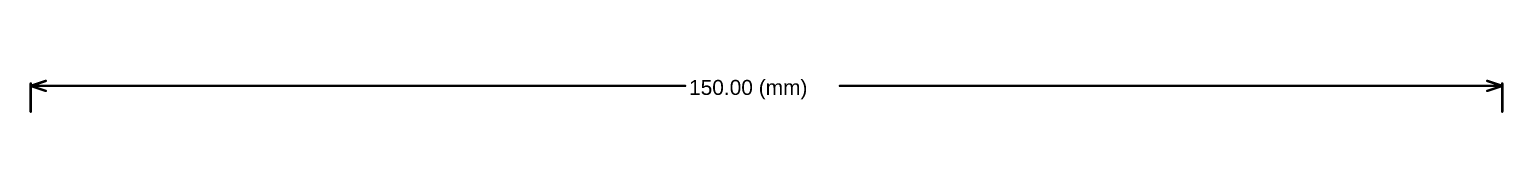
# Model space of a CAD drawing. Header units: millimetres. Extents: x 0 to 214, y 0 to 214.
# Drawn here: x -0.01 to 5.91, y 3.95 to 4.08 of the extents above; entities that cross this region are included whole.
import ezdxf

# ---------------------------------------------------------------- set-up
doc = ezdxf.new("R2010")
doc.units = ezdxf.units.MM
doc.header["$MEASUREMENT"] = 0
doc.layers.add('Mechanical1', color=6, linetype='Continuous')
doc.styles.add('Arial', font='', dxfattribs={"height": 0.2})
doc.styles.get('Arial').set_extended_font_data('Arial')

msp = doc.modelspace()

# ---------------------------------------------------------------- linework, layer by layer
at = {"layer": 'Mechanical1', "const_width": 0.01}
for points in [[(0, 4.055), (0.06, 4.075)], [(0, 3.952), (0, 4.065)], [(0, 4.055), (0.06, 4.035)], [(0, 4.055), (2.6259, 4.055)], [(3.2477, 4.055), (5.9055, 4.055)], [(5.8455, 4.075), (5.9055, 4.055)], [(5.8455, 4.035), (5.9055, 4.055)], [(5.9055, 3.952), (5.9055, 4.065)]]:
    msp.add_lwpolyline(points, dxfattribs=at)
at = {"layer": 'Mechanical1', "const_width": 0.005}
for points in [[(-0.0025, 4.065, 1), (0.0025, 4.065, 1)], [(-0.0025, 4.055, 1), (0.0025, 4.055, 1)], [(-0.0025, 4.055, 1), (0.0025, 4.055, 1)], [(-0.0025, 4.055, 1), (0.0025, 4.055, 1)], [(0.0575, 4.075, 1), (0.0625, 4.075, 1)], [(0.0575, 4.035, 1), (0.0625, 4.035, 1)], [(2.6234, 4.055, 1), (2.6284, 4.055, 1)], [(3.2452, 4.055, 1), (3.2502, 4.055, 1)], [(5.843, 4.075, 1), (5.848, 4.075, 1)], [(5.843, 4.035, 1), (5.848, 4.035, 1)], [(5.903, 4.065, 1), (5.908, 4.065, 1)], [(5.903, 4.055, 1), (5.908, 4.055, 1)], [(5.903, 4.055, 1), (5.908, 4.055, 1)], [(5.903, 4.055, 1), (5.908, 4.055, 1)], [(-0.0025, 3.952, 1), (0.0025, 3.952, 1)], [(5.903, 3.952, 1), (5.908, 3.952, 1)]]:
    msp.add_lwpolyline(points, format="xyb", close=True, dxfattribs=at)

# ---------------------------------------------------------------- texts
at = {"layer": 'Mechanical1', "style": 'Arial'}
msp.add_text('150.00 (mm)', height=0.06, dxfattribs=at).set_placement((2.6419, 4.019))

doc.saveas('drawing.dxf')
